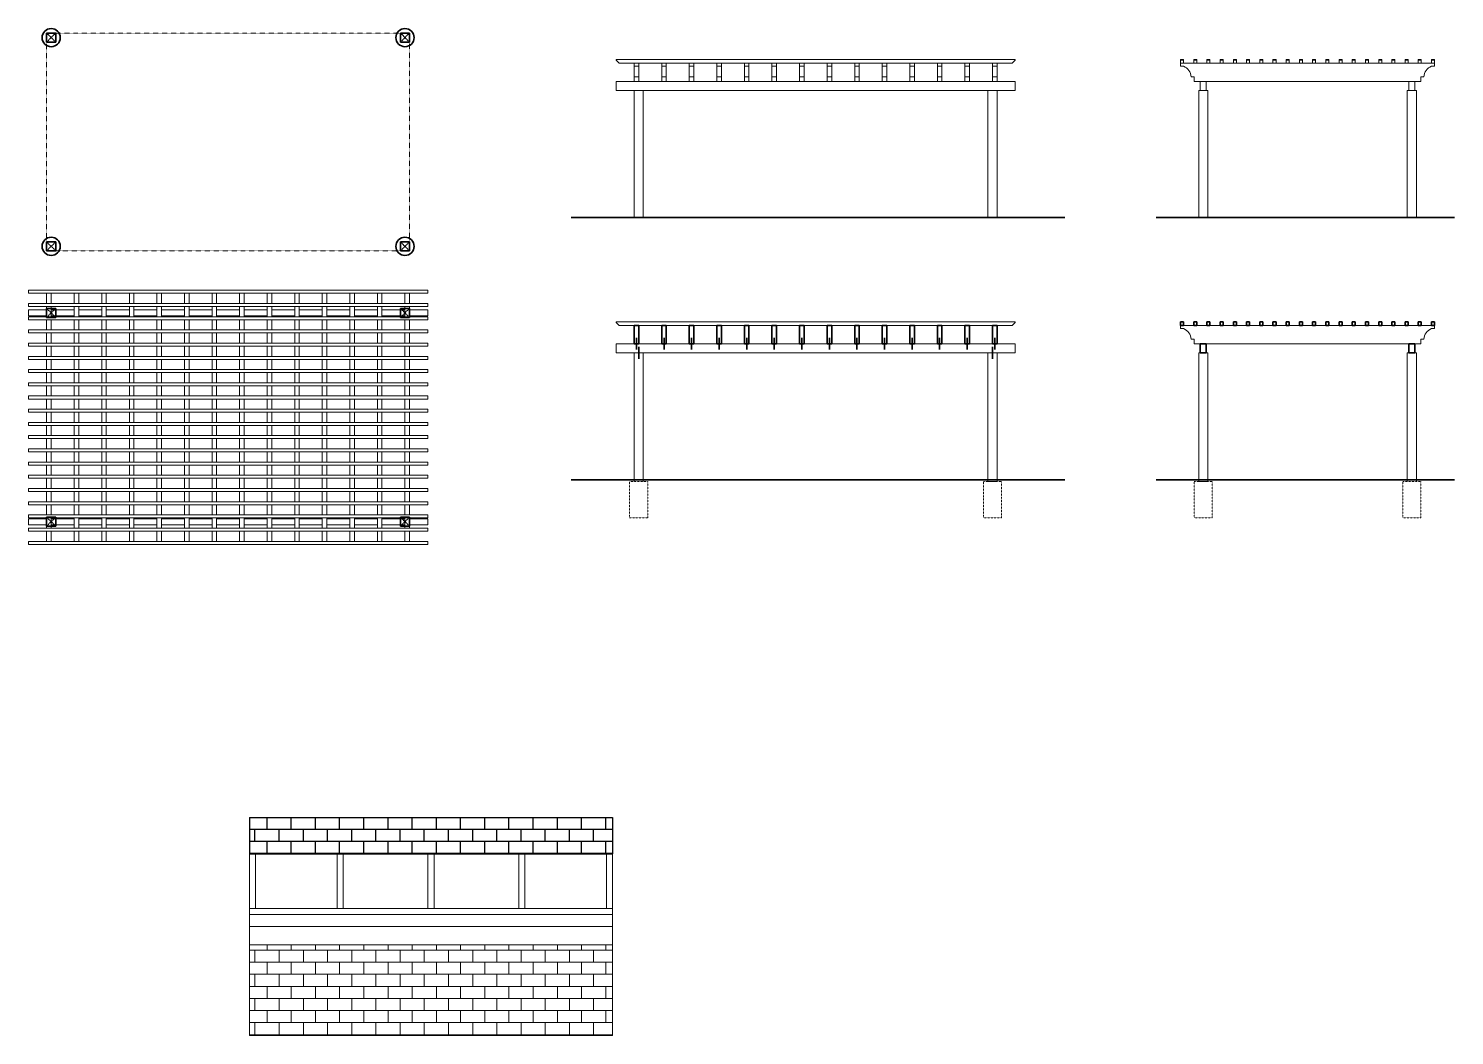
# Model space of a CAD drawing. Header units: inches. Extents: x -562 to 8953, y -6490 to -2066.
# Drawn here: x 8010 to 8953, y -4576 to -3911 of the extents above; entities that cross this region are included whole.
import ezdxf

# ---------------------------------------------------------------- set-up
doc = ezdxf.new("R2010")
doc.units = ezdxf.units.IN
doc.header["$MEASUREMENT"] = 0
doc.linetypes.add('ACAD_ISO02W100', pattern=[15, 12, -3])
doc.linetypes.add('CENTER', pattern=[2, 1.25, -0.25, 0.25, -0.25])
for name, color, linetype, lineweight in [('cen', 10, 'CENTER', 9), ('exist building dotline', 8, 'CENTER', 13), ('wall', 70, 'Continuous', 35), ('wall view line', 70, 'Continuous', 13), ('wood', 40, 'Continuous', 9)]:
    doc.layers.add(name, color=color, linetype=linetype, lineweight=lineweight)
doc.layers.add('dimensions', color=1, linetype='Continuous')
doc.layers.add('exist building section', color=7, linetype='Continuous', lineweight=35, true_color=0x757575)

# ---------------------------------------------------------------- blocks, each defined once
blk = doc.blocks.new('6x6_post')
at = {"layer": 'cen', "linetype": 'ACAD_ISO02W100', "ltscale": 0.1}
for p, q in [((8028.22, -4029.7), (8022.22, -4035.7)), ((8022.22, -4029.7), (8028.22, -4035.7))]:
    blk.add_line(p, q, dxfattribs=at)
at = {"layer": 'wall', "ltscale": 100}
for p, q in [((8022.22, -4035.7), (8022.22, -4029.7)), ((8022.22, -4029.7), (8028.22, -4029.7)), ((8028.22, -4035.7), (8022.22, -4035.7)), ((8028.22, -4029.7), (8028.22, -4035.7))]:
    blk.add_line(p, q, dxfattribs=at)
blk = doc.blocks.new('timber')
at = {"layer": 'wall view line', "ltscale": 100}
for p, q in [((8330.09, -3789.7), (8330.09, -3777.7)), ((8330.09, -3777.7), (8333.09, -3777.7)), ((8330.09, -3779.7), (8333.09, -3779.7)), ((8333.09, -3777.7), (8333.09, -3789.7)), ((8333.09, -3786.7), (8330.09, -3786.7)), ((8330.09, -3789.7), (8330.09, -3786.7)), ((8333.09, -3789.7), (8330.09, -3789.7))]:
    blk.add_line(p, q, dxfattribs=at)
blk = doc.blocks.new('*U301')
at = {"layer": 'wall view line'}
blk.add_blockref('timber', (-8331.59, 3783.7), dxfattribs=at)
blk = doc.blocks.new('*U302')
at = {"color": 0, "linetype": 'ByBlock', "lineweight": -2, "transparency": 16777216}
for p in [(0, 0), (18.23, 0), (36.46, 0), (54.69, 0), (72.92, 0), (91.15, 0), (109.38, 0), (127.62, 0), (145.85, 0), (164.08, 0), (182.31, 0), (200.54, 0), (218.77, 0), (237, 0)]:
    blk.add_blockref('*U301', p, dxfattribs=at)
blk = doc.blocks.new('shad')
at = {"layer": 'wall view line', "ltscale": 100}
for p, q in [((8855.98, -3933.7), (8855.98, -3931.2)), ((8855.98, -3931.2), (8857.98, -3931.2)), ((8855.98, -3931.7), (8857.98, -3931.7)), ((8857.98, -3933.7), (8857.98, -3931.2)), ((8855.98, -3933.7), (8857.98, -3933.7))]:
    blk.add_line(p, q, dxfattribs=at)
blk = doc.blocks.new('*U305')
at = {"layer": 'wall view line'}
blk.add_blockref('shad', (-8856.98, 3932.45), dxfattribs=at)
blk = doc.blocks.new('*U306')
at = {"layer": 'wall view line', "color": 0, "linetype": 'ByBlock', "lineweight": -2, "transparency": 16777216}
for p in [(0, 0), (8.74, 0), (17.47, 0), (26.21, 0), (34.95, 0), (43.68, 0), (52.42, 0), (61.16, 0), (69.89, 0), (78.63, 0), (87.37, 0), (96.11, 0), (104.84, 0), (113.58, 0), (122.32, 0), (131.05, 0), (139.79, 0), (148.53, 0), (157.26, 0), (166, 0)]:
    blk.add_blockref('*U305', p, dxfattribs=at)
blk = doc.blocks.new('dd')
at = {"layer": 'wall', "ltscale": 100}
for p, q in [((8410.81, -4119.17), (8410.81, -4107.17)), ((8410.81, -4107.17), (8413.81, -4107.17)), ((8413.81, -4107.17), (8413.81, -4119.17)), ((8413.81, -4119.17), (8410.81, -4119.17))]:
    blk.add_line(p, q, dxfattribs=at)
blk = doc.blocks.new('*U323')
blk.add_blockref('dd', (-8412.31, 4113.17))
blk = doc.blocks.new('*U324')
at = {"color": 0, "linetype": 'ByBlock', "lineweight": -2, "transparency": 16777216}
for p in [(0, 0), (18.23, 0), (36.46, 0), (54.69, 0), (72.92, 0), (91.15, 0), (109.38, 0), (127.62, 0), (145.85, 0), (164.08, 0), (182.31, 0), (200.54, 0), (218.77, 0), (237, 0)]:
    blk.add_blockref('*U323', p, dxfattribs=at)
blk = doc.blocks.new('f')
at = {"layer": 'wall', "ltscale": 100}
for p, q in [((8772.16, -4107.17), (8772.16, -4104.67)), ((8772.16, -4104.67), (8774.16, -4104.67)), ((8772.16, -4107.17), (8774.16, -4107.17)), ((8774.16, -4107.17), (8774.16, -4104.67))]:
    blk.add_line(p, q, dxfattribs=at)
blk = doc.blocks.new('*U331')
blk.add_blockref('f', (-8773.16, 4105.92))
blk = doc.blocks.new('*U332')
at = {"color": 0, "linetype": 'ByBlock', "lineweight": -2, "transparency": 16777216}
for p in [(0, 0), (8.74, 0), (17.47, 0), (26.21, 0), (34.95, 0), (43.68, 0), (52.42, 0), (61.16, 0), (69.89, 0), (78.63, 0), (87.37, 0), (96.11, 0), (104.84, 0), (113.58, 0), (122.32, 0), (131.05, 0), (139.79, 0), (148.53, 0), (157.26, 0), (166, 0)]:
    blk.add_blockref('*U331', p, dxfattribs=at)

msp = doc.modelspace()

# ---------------------------------------------------------------- hatches: boundary and pattern name
at = {"layer": 'dimensions', "ltscale": 100}
h = msp.add_hatch(dxfattribs=at)
h.set_pattern_fill('AR-B816', color=256, style=0)
h.paths.add_polyline_path([(8156.43, -4432.46), (8396.43, -4432.46), (8396.43, -4456.46), (8156.43, -4456.46)])
at = {"layer": 'wall view line', "ltscale": 100, "true_color": 0xf26722}
h = msp.add_hatch(dxfattribs=at)
h.set_pattern_fill('AR-B816', color=30)
h.paths.add_polyline_path([(8156.43, -4516.46), (8396.43, -4516.46), (8396.43, -4576.46), (8156.43, -4576.46)])

# ---------------------------------------------------------------- linework, layer by layer
at = {"layer": 'cen', "ltscale": 0.1}
for p, q in [((8022.22, -3913.75), (8262.22, -3913.75)), ((8022.22, -4057.75), (8022.22, -3913.75)), ((8262.22, -3913.75), (8262.22, -4057.75)), ((8262.22, -4057.75), (8022.22, -4057.75))]:
    msp.add_line(p, q, dxfattribs=at)
at = {"layer": 'dimensions', "ltscale": 100}
for p, q in [((8156.43, -4432.46), (8396.43, -4432.46)), ((8156.43, -4432.46), (8156.43, -4456.46)), ((8396.43, -4432.46), (8396.43, -4456.46)), ((8156.43, -4456.46), (8396.43, -4456.46))]:
    msp.add_line(p, q, dxfattribs=at)
at = {"layer": 'exist building dotline', "linetype": 'ACAD_ISO02W100', "ltscale": 0.008}
for p, q in [((8419.81, -4210.17), (8407.81, -4210.17)), ((8407.81, -4210.17), (8407.81, -4211.17)), ((8407.81, -4211.17), (8407.81, -4234.17)), ((8419.81, -4211.17), (8419.81, -4210.17)), ((8419.81, -4234.17), (8419.81, -4211.17)), ((8653.81, -4210.17), (8641.81, -4210.17)), ((8641.81, -4210.17), (8641.81, -4211.17)), ((8641.81, -4211.17), (8641.81, -4234.17)), ((8644.81, -4210.17), (8650.81, -4210.17)), ((8653.81, -4211.17), (8653.81, -4210.17)), ((8653.81, -4234.17), (8653.81, -4211.17)), ((8793.16, -4210.17), (8781.16, -4210.17)), ((8781.16, -4210.17), (8781.16, -4211.17)), ((8781.16, -4211.17), (8781.16, -4234.17)), ((8784.16, -4210.17), (8790.16, -4210.17)), ((8793.16, -4211.17), (8793.16, -4210.17)), ((8793.16, -4234.17), (8793.16, -4211.17)), ((8931.16, -4210.17), (8919.16, -4210.17)), ((8919.16, -4210.17), (8919.16, -4211.17)), ((8919.16, -4211.17), (8919.16, -4234.17)), ((8931.16, -4211.17), (8931.16, -4210.17)), ((8931.16, -4234.17), (8931.16, -4211.17)), ((8407.81, -4234.17), (8419.81, -4234.17)), ((8641.81, -4234.17), (8653.81, -4234.17)), ((8781.16, -4234.17), (8793.16, -4234.17)), ((8919.16, -4234.17), (8931.16, -4234.17))]:
    msp.add_line(p, q, dxfattribs=at)
at = {"layer": 'exist building section', "color": 252, "ltscale": 100}
for centre in [(8025.22, -3916.75), (8259.22, -3916.75), (8025.22, -4054.75), (8259.22, -4054.75)]:
    msp.add_circle(centre, 6, dxfattribs=at)
at = {"layer": 'wall', "ltscale": 100}
for p, q in [((8369.14, -4035.7), (8695.66, -4035.7)), ((8755.94, -4035.7), (8953.35, -4035.7)), ((8787.16, -4119.17), (8785.16, -4119.17)), ((8785.16, -4119.17), (8785.16, -4125.17)), ((8787.16, -4119.17), (8789.16, -4119.17)), ((8789.16, -4119.17), (8789.16, -4125.17)), ((8923.16, -4119.17), (8923.16, -4125.17)), ((8923.16, -4119.17), (8927.16, -4119.17)), ((8927.16, -4119.17), (8927.16, -4125.17)), ((8785.16, -4125.17), (8789.16, -4125.17)), ((8923.16, -4125.17), (8927.16, -4125.17)), ((8369.14, -4209.17), (8695.66, -4209.17)), ((8755.94, -4209.17), (8953.35, -4209.17))]:
    msp.add_line(p, q, dxfattribs=at)
at = {"layer": 'wall view line', "ltscale": 100}
for p, q in [((8398.81, -3931.2), (8398.81, -3931.7)), ((8398.81, -3931.2), (8662.81, -3931.2)), ((8400.81, -3933.7), (8398.81, -3931.7)), ((8660.81, -3933.7), (8662.81, -3931.7)), ((8662.81, -3931.2), (8662.81, -3931.7)), ((8400.81, -3933.7), (8660.81, -3933.7)), ((8940.16, -3933.7), (8772.16, -3933.7)), ((8772.16, -3933.7), (8772.16, -3935.7)), ((8772.16, -3935.7), (8774.16, -3935.7)), ((8940.16, -3935.7), (8938.16, -3935.7)), ((8940.16, -3933.7), (8940.16, -3935.7)), ((8398.81, -3945.7), (8662.81, -3945.7)), ((8398.81, -3945.7), (8398.81, -3951.7)), ((8662.81, -3945.7), (8662.81, -3951.7)), ((8781.16, -3942.7), (8779.16, -3942.7)), ((8781.16, -3945.7), (8781.16, -3942.7)), ((8927.16, -3945.7), (8781.16, -3945.7)), ((8787.16, -3945.7), (8785.16, -3945.7)), ((8785.16, -3945.7), (8785.16, -3951.7)), ((8787.16, -3945.7), (8789.16, -3945.7)), ((8789.16, -3945.7), (8789.16, -3951.7)), ((8923.16, -3945.7), (8923.16, -3951.7)), ((8929.16, -3945.7), (8927.16, -3945.7)), ((8927.16, -3945.7), (8927.16, -3951.7)), ((8929.16, -3945.7), (8931.16, -3945.7)), ((8931.16, -3945.7), (8931.16, -3942.7)), ((8931.16, -3942.7), (8933.16, -3942.7)), ((8398.81, -3951.7), (8662.81, -3951.7)), ((8410.81, -4035.7), (8410.81, -3951.7)), ((8416.81, -4035.7), (8416.81, -3951.7)), ((8644.81, -4035.7), (8644.81, -3951.7)), ((8650.81, -3951.7), (8650.81, -4035.7)), ((8784.16, -4035.7), (8784.16, -3951.7)), ((8784.16, -3951.7), (8790.16, -3951.7)), ((8790.16, -4035.7), (8790.16, -3951.7)), ((8922.16, -3951.7), (8922.16, -4035.7)), ((8922.16, -3951.7), (8928.16, -3951.7)), ((8928.16, -3951.7), (8928.16, -4035.7)), ((8010.22, -4083.8), (8274.22, -4083.8)), ((8010.22, -4083.8), (8010.22, -4085.8)), ((8010.22, -4085.8), (8274.22, -4085.8)), ((8010.22, -4092.53), (8274.22, -4092.53)), ((8010.22, -4092.53), (8010.22, -4094.53)), ((8022.22, -4083.8), (8025.22, -4083.8)), ((8022.22, -4092.53), (8022.22, -4085.8)), ((8025.22, -4092.53), (8025.22, -4085.8)), ((8040.46, -4083.8), (8043.46, -4083.8)), ((8040.46, -4092.53), (8040.46, -4085.8)), ((8043.46, -4092.53), (8043.46, -4085.8)), ((8058.69, -4083.8), (8061.69, -4083.8)), ((8058.69, -4092.53), (8058.69, -4085.8)), ((8061.69, -4092.53), (8061.69, -4085.8)), ((8076.92, -4083.8), (8079.92, -4083.8)), ((8076.92, -4092.53), (8076.92, -4085.8)), ((8079.92, -4092.53), (8079.92, -4085.8)), ((8095.15, -4083.8), (8098.15, -4083.8)), ((8095.15, -4092.53), (8095.15, -4085.8)), ((8098.15, -4092.53), (8098.15, -4085.8)), ((8113.38, -4083.8), (8116.38, -4083.8)), ((8113.38, -4092.53), (8113.38, -4085.8)), ((8116.38, -4092.53), (8116.38, -4085.8)), ((8131.61, -4083.8), (8134.61, -4083.8)), ((8131.61, -4092.53), (8131.61, -4085.8)), ((8134.61, -4092.53), (8134.61, -4085.8)), ((8149.84, -4083.8), (8152.84, -4083.8)), ((8149.84, -4092.53), (8149.84, -4085.8)), ((8152.84, -4092.53), (8152.84, -4085.8)), ((8168.07, -4083.8), (8171.07, -4083.8)), ((8168.07, -4092.53), (8168.07, -4085.8)), ((8171.07, -4092.53), (8171.07, -4085.8)), ((8186.3, -4083.8), (8189.3, -4083.8)), ((8186.3, -4092.53), (8186.3, -4085.8)), ((8189.3, -4092.53), (8189.3, -4085.8)), ((8204.53, -4083.8), (8207.53, -4083.8)), ((8204.53, -4092.53), (8204.53, -4085.8)), ((8207.53, -4092.53), (8207.53, -4085.8)), ((8222.76, -4083.8), (8225.76, -4083.8)), ((8222.76, -4092.53), (8222.76, -4085.8)), ((8225.76, -4092.53), (8225.76, -4085.8)), ((8240.99, -4083.8), (8243.99, -4083.8)), ((8240.99, -4092.53), (8240.99, -4085.8)), ((8243.99, -4092.53), (8243.99, -4085.8)), ((8259.22, -4083.8), (8262.22, -4083.8)), ((8259.22, -4092.53), (8259.22, -4085.8)), ((8262.22, -4092.53), (8262.22, -4085.8)), ((8274.22, -4083.8), (8274.22, -4085.8)), ((8274.22, -4092.53), (8274.22, -4094.53)), ((8010.22, -4094.53), (8274.22, -4094.53)), ((8010.22, -4096.8), (8010.22, -4100.8)), ((8022.22, -4096.8), (8010.22, -4096.8)), ((8022.22, -4100.8), (8010.22, -4100.8)), ((8010.22, -4101.27), (8274.22, -4101.27)), ((8010.22, -4101.27), (8010.22, -4103.27)), ((8022.22, -4101.27), (8022.22, -4094.53)), ((8025.22, -4101.27), (8025.22, -4094.53)), ((8040.46, -4096.8), (8025.22, -4096.8)), ((8025.22, -4096.8), (8040.46, -4096.8)), ((8040.46, -4100.8), (8025.22, -4100.8)), ((8025.22, -4100.8), (8040.46, -4100.8)), ((8040.46, -4101.27), (8040.46, -4094.53)), ((8043.46, -4101.27), (8043.46, -4094.53)), ((8043.46, -4096.8), (8058.69, -4096.8)), ((8058.69, -4096.8), (8043.46, -4096.8)), ((8043.46, -4100.8), (8058.69, -4100.8)), ((8058.69, -4100.8), (8043.46, -4100.8)), ((8058.69, -4101.27), (8058.69, -4094.53)), ((8061.69, -4101.27), (8061.69, -4094.53)), ((8061.69, -4096.8), (8076.92, -4096.8)), ((8076.92, -4096.8), (8061.69, -4096.8)), ((8061.69, -4100.8), (8076.92, -4100.8)), ((8076.92, -4100.8), (8061.69, -4100.8)), ((8076.92, -4101.27), (8076.92, -4094.53)), ((8079.92, -4101.27), (8079.92, -4094.53)), ((8079.92, -4096.8), (8095.15, -4096.8)), ((8095.15, -4096.8), (8079.92, -4096.8)), ((8079.92, -4100.8), (8095.15, -4100.8)), ((8095.15, -4100.8), (8079.92, -4100.8)), ((8095.15, -4101.27), (8095.15, -4094.53)), ((8098.15, -4101.27), (8098.15, -4094.53)), ((8098.15, -4096.8), (8113.38, -4096.8)), ((8113.38, -4096.8), (8098.15, -4096.8)), ((8098.15, -4100.8), (8113.38, -4100.8)), ((8113.38, -4100.8), (8098.15, -4100.8)), ((8113.38, -4101.27), (8113.38, -4094.53)), ((8116.38, -4101.27), (8116.38, -4094.53)), ((8116.38, -4096.8), (8131.61, -4096.8)), ((8131.61, -4096.8), (8116.38, -4096.8)), ((8116.38, -4100.8), (8131.61, -4100.8)), ((8131.61, -4100.8), (8116.38, -4100.8)), ((8131.61, -4101.27), (8131.61, -4094.53)), ((8134.61, -4101.27), (8134.61, -4094.53)), ((8134.61, -4096.8), (8149.84, -4096.8)), ((8149.84, -4096.8), (8134.61, -4096.8)), ((8134.61, -4100.8), (8149.84, -4100.8)), ((8149.84, -4100.8), (8134.61, -4100.8)), ((8149.84, -4101.27), (8149.84, -4094.53)), ((8152.84, -4101.27), (8152.84, -4094.53)), ((8152.84, -4096.8), (8168.07, -4096.8)), ((8168.07, -4096.8), (8152.84, -4096.8)), ((8152.84, -4100.8), (8168.07, -4100.8)), ((8168.07, -4100.8), (8152.84, -4100.8)), ((8168.07, -4101.27), (8168.07, -4094.53)), ((8171.07, -4101.27), (8171.07, -4094.53)), ((8171.07, -4096.8), (8186.3, -4096.8)), ((8186.3, -4096.8), (8171.07, -4096.8)), ((8171.07, -4100.8), (8186.3, -4100.8)), ((8186.3, -4100.8), (8171.07, -4100.8)), ((8186.3, -4101.27), (8186.3, -4094.53)), ((8189.3, -4101.27), (8189.3, -4094.53)), ((8189.3, -4096.8), (8204.53, -4096.8)), ((8204.53, -4096.8), (8189.3, -4096.8)), ((8189.3, -4100.8), (8204.53, -4100.8)), ((8204.53, -4100.8), (8189.3, -4100.8)), ((8204.53, -4101.27), (8204.53, -4094.53)), ((8207.53, -4101.27), (8207.53, -4094.53)), ((8207.53, -4096.8), (8222.76, -4096.8)), ((8222.76, -4096.8), (8207.53, -4096.8)), ((8207.53, -4100.8), (8222.76, -4100.8)), ((8222.76, -4100.8), (8207.53, -4100.8)), ((8222.76, -4101.27), (8222.76, -4094.53)), ((8225.76, -4101.27), (8225.76, -4094.53)), ((8225.76, -4096.8), (8240.99, -4096.8)), ((8240.99, -4096.8), (8225.76, -4096.8)), ((8225.76, -4100.8), (8240.99, -4100.8)), ((8240.99, -4100.8), (8225.76, -4100.8)), ((8240.99, -4101.27), (8240.99, -4094.53)), ((8243.99, -4101.27), (8243.99, -4094.53)), ((8259.22, -4096.8), (8243.99, -4096.8)), ((8243.99, -4096.8), (8259.22, -4096.8)), ((8259.22, -4100.8), (8243.99, -4100.8)), ((8243.99, -4100.8), (8259.22, -4100.8)), ((8259.22, -4101.8), (8259.22, -4094.53)), ((8262.22, -4101.8), (8262.22, -4094.53)), ((8262.22, -4095.8), (8262.22, -4101.8)), ((8274.22, -4096.8), (8262.22, -4096.8)), ((8274.22, -4100.8), (8262.22, -4100.8)), ((8274.22, -4096.8), (8274.22, -4100.8)), ((8274.22, -4101.27), (8274.22, -4103.27)), ((8010.22, -4103.27), (8274.22, -4103.27)), ((8010.22, -4110.01), (8274.22, -4110.01)), ((8010.22, -4110.01), (8010.22, -4112.01)), ((8010.22, -4112.01), (8274.22, -4112.01)), ((8022.22, -4110.01), (8022.22, -4103.27)), ((8022.22, -4118.75), (8022.22, -4112.01)), ((8025.22, -4110.01), (8025.22, -4103.27)), ((8025.22, -4118.75), (8025.22, -4112.01)), ((8040.46, -4110.01), (8040.46, -4103.27)), ((8040.46, -4118.75), (8040.46, -4112.01)), ((8043.46, -4110.01), (8043.46, -4103.27)), ((8043.46, -4118.75), (8043.46, -4112.01)), ((8058.69, -4110.01), (8058.69, -4103.27)), ((8058.69, -4118.75), (8058.69, -4112.01)), ((8061.69, -4110.01), (8061.69, -4103.27)), ((8061.69, -4118.75), (8061.69, -4112.01)), ((8076.92, -4110.01), (8076.92, -4103.27)), ((8076.92, -4118.75), (8076.92, -4112.01)), ((8079.92, -4110.01), (8079.92, -4103.27)), ((8079.92, -4118.75), (8079.92, -4112.01)), ((8095.15, -4110.01), (8095.15, -4103.27)), ((8095.15, -4118.75), (8095.15, -4112.01)), ((8098.15, -4110.01), (8098.15, -4103.27)), ((8098.15, -4118.75), (8098.15, -4112.01)), ((8113.38, -4110.01), (8113.38, -4103.27)), ((8113.38, -4118.75), (8113.38, -4112.01)), ((8116.38, -4110.01), (8116.38, -4103.27)), ((8116.38, -4118.75), (8116.38, -4112.01)), ((8131.61, -4110.01), (8131.61, -4103.27)), ((8131.61, -4118.75), (8131.61, -4112.01)), ((8134.61, -4110.01), (8134.61, -4103.27)), ((8134.61, -4118.75), (8134.61, -4112.01)), ((8149.84, -4110.01), (8149.84, -4103.27)), ((8149.84, -4118.75), (8149.84, -4112.01)), ((8152.84, -4110.01), (8152.84, -4103.27)), ((8152.84, -4118.75), (8152.84, -4112.01)), ((8168.07, -4110.01), (8168.07, -4103.27)), ((8168.07, -4118.75), (8168.07, -4112.01)), ((8171.07, -4110.01), (8171.07, -4103.27)), ((8171.07, -4118.75), (8171.07, -4112.01)), ((8186.3, -4110.01), (8186.3, -4103.27)), ((8186.3, -4118.75), (8186.3, -4112.01)), ((8189.3, -4110.01), (8189.3, -4103.27)), ((8189.3, -4118.75), (8189.3, -4112.01)), ((8204.53, -4110.01), (8204.53, -4103.27)), ((8204.53, -4118.75), (8204.53, -4112.01)), ((8207.53, -4110.01), (8207.53, -4103.27)), ((8207.53, -4118.75), (8207.53, -4112.01)), ((8222.76, -4110.01), (8222.76, -4103.27)), ((8222.76, -4118.75), (8222.76, -4112.01)), ((8225.76, -4110.01), (8225.76, -4103.27)), ((8225.76, -4118.75), (8225.76, -4112.01)), ((8240.99, -4110.01), (8240.99, -4103.27)), ((8240.99, -4118.75), (8240.99, -4112.01)), ((8243.99, -4110.01), (8243.99, -4103.27)), ((8243.99, -4118.75), (8243.99, -4112.01)), ((8259.22, -4110.01), (8259.22, -4103.27)), ((8259.22, -4118.75), (8259.22, -4112.01)), ((8262.22, -4110.01), (8262.22, -4103.27)), ((8262.22, -4103.27), (8262.22, -4110.01)), ((8262.22, -4118.75), (8262.22, -4112.01)), ((8262.22, -4112.01), (8262.22, -4118.75)), ((8274.22, -4110.01), (8274.22, -4112.01)), ((8398.81, -4104.67), (8398.81, -4105.17)), ((8398.81, -4104.67), (8662.81, -4104.67)), ((8400.81, -4107.17), (8398.81, -4105.17)), ((8400.81, -4107.17), (8660.81, -4107.17)), ((8660.81, -4107.17), (8662.81, -4105.17)), ((8662.81, -4104.67), (8662.81, -4105.17)), ((8940.16, -4107.17), (8772.16, -4107.17)), ((8772.16, -4107.17), (8772.16, -4109.17)), ((8772.16, -4109.17), (8774.16, -4109.17)), ((8940.16, -4109.17), (8938.16, -4109.17)), ((8940.16, -4107.17), (8940.16, -4109.17)), ((8010.22, -4118.75), (8274.22, -4118.75)), ((8010.22, -4118.75), (8010.22, -4120.75)), ((8010.22, -4120.75), (8274.22, -4120.75)), ((8022.22, -4127.48), (8022.22, -4120.75)), ((8025.22, -4127.48), (8025.22, -4120.75)), ((8040.46, -4127.48), (8040.46, -4120.75)), ((8043.46, -4127.48), (8043.46, -4120.75)), ((8058.69, -4127.48), (8058.69, -4120.75)), ((8061.69, -4127.48), (8061.69, -4120.75)), ((8076.92, -4127.48), (8076.92, -4120.75)), ((8079.92, -4127.48), (8079.92, -4120.75)), ((8095.15, -4127.48), (8095.15, -4120.75)), ((8098.15, -4127.48), (8098.15, -4120.75)), ((8113.38, -4127.48), (8113.38, -4120.75)), ((8116.38, -4127.48), (8116.38, -4120.75)), ((8131.61, -4127.48), (8131.61, -4120.75)), ((8134.61, -4127.48), (8134.61, -4120.75)), ((8149.84, -4127.48), (8149.84, -4120.75)), ((8152.84, -4127.48), (8152.84, -4120.75)), ((8168.07, -4127.48), (8168.07, -4120.75)), ((8171.07, -4127.48), (8171.07, -4120.75)), ((8186.3, -4127.48), (8186.3, -4120.75)), ((8189.3, -4127.48), (8189.3, -4120.75)), ((8204.53, -4127.48), (8204.53, -4120.75)), ((8207.53, -4127.48), (8207.53, -4120.75)), ((8222.76, -4127.48), (8222.76, -4120.75)), ((8225.76, -4127.48), (8225.76, -4120.75)), ((8240.99, -4127.48), (8240.99, -4120.75)), ((8243.99, -4127.48), (8243.99, -4120.75)), ((8259.22, -4127.48), (8259.22, -4120.75)), ((8262.22, -4127.48), (8262.22, -4120.75)), ((8262.22, -4120.75), (8262.22, -4127.48)), ((8274.22, -4118.75), (8274.22, -4120.75)), ((8398.81, -4119.17), (8662.81, -4119.17)), ((8398.81, -4119.17), (8398.81, -4125.17)), ((8662.81, -4119.17), (8662.81, -4125.17)), ((8781.16, -4116.17), (8779.16, -4116.17)), ((8781.16, -4119.17), (8781.16, -4116.17)), ((8927.16, -4119.17), (8781.16, -4119.17)), ((8929.16, -4119.17), (8927.16, -4119.17)), ((8929.16, -4119.17), (8931.16, -4119.17)), ((8931.16, -4119.17), (8931.16, -4116.17)), ((8931.16, -4116.17), (8933.16, -4116.17)), ((8010.22, -4127.48), (8274.22, -4127.48)), ((8010.22, -4127.48), (8010.22, -4129.48)), ((8010.22, -4129.48), (8274.22, -4129.48)), ((8022.22, -4136.22), (8022.22, -4129.48)), ((8025.22, -4136.22), (8025.22, -4129.48)), ((8040.46, -4136.22), (8040.46, -4129.48)), ((8043.46, -4136.22), (8043.46, -4129.48)), ((8058.69, -4136.22), (8058.69, -4129.48)), ((8061.69, -4136.22), (8061.69, -4129.48)), ((8076.92, -4136.22), (8076.92, -4129.48)), ((8079.92, -4136.22), (8079.92, -4129.48)), ((8095.15, -4136.22), (8095.15, -4129.48)), ((8098.15, -4136.22), (8098.15, -4129.48)), ((8113.38, -4136.22), (8113.38, -4129.48)), ((8116.38, -4136.22), (8116.38, -4129.48)), ((8131.61, -4136.22), (8131.61, -4129.48)), ((8134.61, -4136.22), (8134.61, -4129.48)), ((8149.84, -4136.22), (8149.84, -4129.48)), ((8152.84, -4136.22), (8152.84, -4129.48)), ((8168.07, -4136.22), (8168.07, -4129.48)), ((8171.07, -4136.22), (8171.07, -4129.48)), ((8186.3, -4136.22), (8186.3, -4129.48)), ((8189.3, -4136.22), (8189.3, -4129.48)), ((8204.53, -4136.22), (8204.53, -4129.48)), ((8207.53, -4136.22), (8207.53, -4129.48)), ((8222.76, -4136.22), (8222.76, -4129.48)), ((8225.76, -4136.22), (8225.76, -4129.48)), ((8240.99, -4136.22), (8240.99, -4129.48)), ((8243.99, -4136.22), (8243.99, -4129.48)), ((8259.22, -4136.22), (8259.22, -4129.48)), ((8262.22, -4136.22), (8262.22, -4129.48)), ((8262.22, -4129.48), (8262.22, -4136.22)), ((8274.22, -4127.48), (8274.22, -4129.48)), ((8398.81, -4125.17), (8662.81, -4125.17)), ((8410.81, -4210.17), (8410.81, -4125.17)), ((8410.81, -4125.17), (8416.81, -4125.17)), ((8416.81, -4210.17), (8416.81, -4125.17)), ((8644.81, -4210.17), (8644.81, -4125.17)), ((8644.81, -4125.17), (8650.81, -4125.17)), ((8650.81, -4125.17), (8650.81, -4210.17)), ((8784.16, -4210.17), (8784.16, -4125.17)), ((8784.16, -4125.17), (8790.16, -4125.17)), ((8790.16, -4210.17), (8790.16, -4125.17)), ((8922.16, -4125.17), (8922.16, -4210.17)), ((8922.16, -4125.17), (8928.16, -4125.17)), ((8928.16, -4125.17), (8928.16, -4210.17)), ((8010.22, -4136.22), (8274.22, -4136.22)), ((8010.22, -4136.22), (8010.22, -4138.22)), ((8010.22, -4138.22), (8274.22, -4138.22)), ((8022.22, -4144.96), (8022.22, -4138.22)), ((8025.22, -4144.96), (8025.22, -4138.22)), ((8040.46, -4144.96), (8040.46, -4138.22)), ((8043.46, -4144.96), (8043.46, -4138.22)), ((8058.69, -4144.96), (8058.69, -4138.22)), ((8061.69, -4144.96), (8061.69, -4138.22)), ((8076.92, -4144.96), (8076.92, -4138.22)), ((8079.92, -4144.96), (8079.92, -4138.22)), ((8095.15, -4144.96), (8095.15, -4138.22)), ((8098.15, -4144.96), (8098.15, -4138.22)), ((8113.38, -4144.96), (8113.38, -4138.22)), ((8116.38, -4144.96), (8116.38, -4138.22)), ((8131.61, -4144.96), (8131.61, -4138.22)), ((8134.61, -4144.96), (8134.61, -4138.22)), ((8149.84, -4144.96), (8149.84, -4138.22)), ((8152.84, -4144.96), (8152.84, -4138.22)), ((8168.07, -4144.96), (8168.07, -4138.22)), ((8171.07, -4144.96), (8171.07, -4138.22)), ((8186.3, -4144.96), (8186.3, -4138.22)), ((8189.3, -4144.96), (8189.3, -4138.22)), ((8204.53, -4144.96), (8204.53, -4138.22)), ((8207.53, -4144.96), (8207.53, -4138.22)), ((8222.76, -4144.96), (8222.76, -4138.22)), ((8225.76, -4144.96), (8225.76, -4138.22)), ((8240.99, -4144.96), (8240.99, -4138.22)), ((8243.99, -4144.96), (8243.99, -4138.22)), ((8259.22, -4144.96), (8259.22, -4138.22)), ((8262.22, -4144.96), (8262.22, -4138.22)), ((8262.22, -4138.22), (8262.22, -4144.96)), ((8274.22, -4136.22), (8274.22, -4138.22)), ((8010.22, -4144.96), (8274.22, -4144.96)), ((8010.22, -4144.96), (8010.22, -4146.96)), ((8010.22, -4146.96), (8274.22, -4146.96)), ((8022.22, -4153.69), (8022.22, -4146.96)), ((8025.22, -4153.69), (8025.22, -4146.96)), ((8040.46, -4153.69), (8040.46, -4146.96)), ((8043.46, -4153.69), (8043.46, -4146.96)), ((8058.69, -4153.69), (8058.69, -4146.96)), ((8061.69, -4153.69), (8061.69, -4146.96)), ((8076.92, -4153.69), (8076.92, -4146.96)), ((8079.92, -4153.69), (8079.92, -4146.96)), ((8095.15, -4153.69), (8095.15, -4146.96)), ((8098.15, -4153.69), (8098.15, -4146.96)), ((8113.38, -4153.69), (8113.38, -4146.96)), ((8116.38, -4153.69), (8116.38, -4146.96)), ((8131.61, -4153.69), (8131.61, -4146.96)), ((8134.61, -4153.69), (8134.61, -4146.96)), ((8149.84, -4153.69), (8149.84, -4146.96)), ((8152.84, -4153.69), (8152.84, -4146.96)), ((8168.07, -4153.69), (8168.07, -4146.96)), ((8171.07, -4153.69), (8171.07, -4146.96)), ((8186.3, -4153.69), (8186.3, -4146.96)), ((8189.3, -4153.69), (8189.3, -4146.96)), ((8204.53, -4153.69), (8204.53, -4146.96)), ((8207.53, -4153.69), (8207.53, -4146.96)), ((8222.76, -4153.69), (8222.76, -4146.96)), ((8225.76, -4153.69), (8225.76, -4146.96)), ((8240.99, -4153.69), (8240.99, -4146.96)), ((8243.99, -4153.69), (8243.99, -4146.96)), ((8259.22, -4153.69), (8259.22, -4146.96)), ((8262.22, -4153.69), (8262.22, -4146.96)), ((8262.22, -4146.96), (8262.22, -4153.69)), ((8274.22, -4144.96), (8274.22, -4146.96)), ((8010.22, -4153.69), (8274.22, -4153.69)), ((8010.22, -4153.69), (8010.22, -4155.69)), ((8010.22, -4155.69), (8274.22, -4155.69)), ((8022.22, -4162.43), (8022.22, -4155.69)), ((8025.22, -4162.43), (8025.22, -4155.69)), ((8040.46, -4162.43), (8040.46, -4155.69)), ((8043.46, -4162.43), (8043.46, -4155.69)), ((8058.69, -4162.43), (8058.69, -4155.69)), ((8061.69, -4162.43), (8061.69, -4155.69)), ((8076.92, -4162.43), (8076.92, -4155.69)), ((8079.92, -4162.43), (8079.92, -4155.69)), ((8095.15, -4162.43), (8095.15, -4155.69)), ((8098.15, -4162.43), (8098.15, -4155.69)), ((8113.38, -4162.43), (8113.38, -4155.69)), ((8116.38, -4162.43), (8116.38, -4155.69)), ((8131.61, -4162.43), (8131.61, -4155.69)), ((8134.61, -4162.43), (8134.61, -4155.69)), ((8149.84, -4162.43), (8149.84, -4155.69)), ((8152.84, -4162.43), (8152.84, -4155.69)), ((8168.07, -4162.43), (8168.07, -4155.69)), ((8171.07, -4162.43), (8171.07, -4155.69)), ((8186.3, -4162.43), (8186.3, -4155.69)), ((8189.3, -4162.43), (8189.3, -4155.69)), ((8204.53, -4162.43), (8204.53, -4155.69)), ((8207.53, -4162.43), (8207.53, -4155.69)), ((8222.76, -4162.43), (8222.76, -4155.69)), ((8225.76, -4162.43), (8225.76, -4155.69)), ((8240.99, -4162.43), (8240.99, -4155.69)), ((8243.99, -4162.43), (8243.99, -4155.69)), ((8259.22, -4162.43), (8259.22, -4155.69)), ((8262.22, -4162.43), (8262.22, -4155.69)), ((8262.22, -4155.69), (8262.22, -4162.43)), ((8274.22, -4153.69), (8274.22, -4155.69)), ((8010.22, -4162.43), (8274.22, -4162.43)), ((8010.22, -4162.43), (8010.22, -4164.43)), ((8010.22, -4164.43), (8274.22, -4164.43)), ((8022.22, -4171.17), (8022.22, -4164.43)), ((8025.22, -4171.17), (8025.22, -4164.43)), ((8040.46, -4171.17), (8040.46, -4164.43)), ((8043.46, -4171.17), (8043.46, -4164.43)), ((8058.69, -4171.17), (8058.69, -4164.43)), ((8061.69, -4171.17), (8061.69, -4164.43)), ((8076.92, -4171.17), (8076.92, -4164.43)), ((8079.92, -4171.17), (8079.92, -4164.43)), ((8095.15, -4171.17), (8095.15, -4164.43)), ((8098.15, -4171.17), (8098.15, -4164.43)), ((8113.38, -4171.17), (8113.38, -4164.43)), ((8116.38, -4171.17), (8116.38, -4164.43)), ((8131.61, -4171.17), (8131.61, -4164.43)), ((8134.61, -4171.17), (8134.61, -4164.43)), ((8149.84, -4171.17), (8149.84, -4164.43)), ((8152.84, -4171.17), (8152.84, -4164.43)), ((8168.07, -4171.17), (8168.07, -4164.43)), ((8171.07, -4171.17), (8171.07, -4164.43)), ((8186.3, -4171.17), (8186.3, -4164.43)), ((8189.3, -4171.17), (8189.3, -4164.43)), ((8204.53, -4171.17), (8204.53, -4164.43)), ((8207.53, -4171.17), (8207.53, -4164.43)), ((8222.76, -4171.17), (8222.76, -4164.43)), ((8225.76, -4171.17), (8225.76, -4164.43)), ((8240.99, -4171.17), (8240.99, -4164.43)), ((8243.99, -4171.17), (8243.99, -4164.43)), ((8259.22, -4171.17), (8259.22, -4164.43)), ((8262.22, -4171.17), (8262.22, -4164.43)), ((8262.22, -4164.43), (8262.22, -4171.17)), ((8274.22, -4162.43), (8274.22, -4164.43)), ((8010.22, -4171.17), (8274.22, -4171.17)), ((8010.22, -4171.17), (8010.22, -4173.17)), ((8010.22, -4173.17), (8274.22, -4173.17)), ((8022.22, -4179.9), (8022.22, -4173.17)), ((8025.22, -4179.9), (8025.22, -4173.17)), ((8040.46, -4179.9), (8040.46, -4173.17)), ((8043.46, -4179.9), (8043.46, -4173.17)), ((8058.69, -4179.9), (8058.69, -4173.17)), ((8061.69, -4179.9), (8061.69, -4173.17)), ((8076.92, -4179.9), (8076.92, -4173.17)), ((8079.92, -4179.9), (8079.92, -4173.17)), ((8095.15, -4179.9), (8095.15, -4173.17)), ((8098.15, -4179.9), (8098.15, -4173.17)), ((8113.38, -4179.9), (8113.38, -4173.17)), ((8116.38, -4179.9), (8116.38, -4173.17)), ((8131.61, -4179.9), (8131.61, -4173.17)), ((8134.61, -4179.9), (8134.61, -4173.17)), ((8149.84, -4179.9), (8149.84, -4173.17)), ((8152.84, -4179.9), (8152.84, -4173.17)), ((8168.07, -4179.9), (8168.07, -4173.17)), ((8171.07, -4179.9), (8171.07, -4173.17)), ((8186.3, -4179.9), (8186.3, -4173.17)), ((8189.3, -4179.9), (8189.3, -4173.17)), ((8204.53, -4179.9), (8204.53, -4173.17)), ((8207.53, -4179.9), (8207.53, -4173.17)), ((8222.76, -4179.9), (8222.76, -4173.17)), ((8225.76, -4179.9), (8225.76, -4173.17)), ((8240.99, -4179.9), (8240.99, -4173.17)), ((8243.99, -4179.9), (8243.99, -4173.17)), ((8259.22, -4179.9), (8259.22, -4173.17)), ((8262.22, -4179.9), (8262.22, -4173.17)), ((8262.22, -4173.17), (8262.22, -4179.9)), ((8274.22, -4171.17), (8274.22, -4173.17)), ((8010.22, -4179.9), (8274.22, -4179.9)), ((8010.22, -4179.9), (8010.22, -4181.9)), ((8010.22, -4181.9), (8274.22, -4181.9)), ((8022.22, -4188.64), (8022.22, -4181.9)), ((8025.22, -4188.64), (8025.22, -4181.9)), ((8040.46, -4188.64), (8040.46, -4181.9)), ((8043.46, -4188.64), (8043.46, -4181.9)), ((8058.69, -4188.64), (8058.69, -4181.9)), ((8061.69, -4188.64), (8061.69, -4181.9)), ((8076.92, -4188.64), (8076.92, -4181.9)), ((8079.92, -4188.64), (8079.92, -4181.9)), ((8095.15, -4188.64), (8095.15, -4181.9)), ((8098.15, -4188.64), (8098.15, -4181.9)), ((8113.38, -4188.64), (8113.38, -4181.9)), ((8116.38, -4188.64), (8116.38, -4181.9)), ((8131.61, -4188.64), (8131.61, -4181.9)), ((8134.61, -4188.64), (8134.61, -4181.9)), ((8149.84, -4188.64), (8149.84, -4181.9)), ((8152.84, -4188.64), (8152.84, -4181.9)), ((8168.07, -4188.64), (8168.07, -4181.9)), ((8171.07, -4188.64), (8171.07, -4181.9)), ((8186.3, -4188.64), (8186.3, -4181.9)), ((8189.3, -4188.64), (8189.3, -4181.9)), ((8204.53, -4188.64), (8204.53, -4181.9)), ((8207.53, -4188.64), (8207.53, -4181.9)), ((8222.76, -4188.64), (8222.76, -4181.9)), ((8225.76, -4188.64), (8225.76, -4181.9)), ((8240.99, -4188.64), (8240.99, -4181.9)), ((8243.99, -4188.64), (8243.99, -4181.9)), ((8259.22, -4188.64), (8259.22, -4181.9)), ((8262.22, -4188.64), (8262.22, -4181.9)), ((8262.22, -4181.9), (8262.22, -4188.64)), ((8274.22, -4179.9), (8274.22, -4181.9)), ((8010.22, -4188.64), (8274.22, -4188.64)), ((8010.22, -4188.64), (8010.22, -4190.64)), ((8010.22, -4190.64), (8274.22, -4190.64)), ((8022.22, -4197.38), (8022.22, -4190.64)), ((8025.22, -4197.38), (8025.22, -4190.64)), ((8040.46, -4197.38), (8040.46, -4190.64)), ((8043.46, -4197.38), (8043.46, -4190.64)), ((8058.69, -4197.38), (8058.69, -4190.64)), ((8061.69, -4197.38), (8061.69, -4190.64)), ((8076.92, -4197.38), (8076.92, -4190.64)), ((8079.92, -4197.38), (8079.92, -4190.64)), ((8095.15, -4197.38), (8095.15, -4190.64)), ((8098.15, -4197.38), (8098.15, -4190.64)), ((8113.38, -4197.38), (8113.38, -4190.64)), ((8116.38, -4197.38), (8116.38, -4190.64)), ((8131.61, -4197.38), (8131.61, -4190.64)), ((8134.61, -4197.38), (8134.61, -4190.64)), ((8149.84, -4197.38), (8149.84, -4190.64)), ((8152.84, -4197.38), (8152.84, -4190.64)), ((8168.07, -4197.38), (8168.07, -4190.64)), ((8171.07, -4197.38), (8171.07, -4190.64)), ((8186.3, -4197.38), (8186.3, -4190.64)), ((8189.3, -4197.38), (8189.3, -4190.64)), ((8204.53, -4197.38), (8204.53, -4190.64)), ((8207.53, -4197.38), (8207.53, -4190.64)), ((8222.76, -4197.38), (8222.76, -4190.64)), ((8225.76, -4197.38), (8225.76, -4190.64)), ((8240.99, -4197.38), (8240.99, -4190.64)), ((8243.99, -4197.38), (8243.99, -4190.64)), ((8259.22, -4197.38), (8259.22, -4190.64)), ((8262.22, -4197.38), (8262.22, -4190.64)), ((8262.22, -4190.64), (8262.22, -4197.38)), ((8274.22, -4188.64), (8274.22, -4190.64)), ((8010.22, -4197.38), (8274.22, -4197.38)), ((8010.22, -4197.38), (8010.22, -4199.38)), ((8010.22, -4199.38), (8274.22, -4199.38)), ((8010.22, -4206.11), (8274.22, -4206.11)), ((8010.22, -4206.11), (8010.22, -4208.11)), ((8022.22, -4206.11), (8022.22, -4199.38)), ((8025.22, -4206.11), (8025.22, -4199.38)), ((8040.46, -4206.11), (8040.46, -4199.38)), ((8043.46, -4206.11), (8043.46, -4199.38)), ((8058.69, -4206.11), (8058.69, -4199.38)), ((8061.69, -4206.11), (8061.69, -4199.38)), ((8076.92, -4206.11), (8076.92, -4199.38)), ((8079.92, -4206.11), (8079.92, -4199.38)), ((8095.15, -4206.11), (8095.15, -4199.38)), ((8098.15, -4206.11), (8098.15, -4199.38)), ((8113.38, -4206.11), (8113.38, -4199.38)), ((8116.38, -4206.11), (8116.38, -4199.38)), ((8131.61, -4206.11), (8131.61, -4199.38)), ((8134.61, -4206.11), (8134.61, -4199.38)), ((8149.84, -4206.11), (8149.84, -4199.38)), ((8152.84, -4206.11), (8152.84, -4199.38)), ((8168.07, -4206.11), (8168.07, -4199.38)), ((8171.07, -4206.11), (8171.07, -4199.38)), ((8186.3, -4206.11), (8186.3, -4199.38)), ((8189.3, -4206.11), (8189.3, -4199.38)), ((8204.53, -4206.11), (8204.53, -4199.38)), ((8207.53, -4206.11), (8207.53, -4199.38)), ((8222.76, -4206.11), (8222.76, -4199.38)), ((8225.76, -4206.11), (8225.76, -4199.38)), ((8240.99, -4206.11), (8240.99, -4199.38)), ((8243.99, -4206.11), (8243.99, -4199.38)), ((8259.22, -4206.11), (8259.22, -4199.38)), ((8262.22, -4206.11), (8262.22, -4199.38)), ((8262.22, -4199.38), (8262.22, -4206.11)), ((8274.22, -4197.38), (8274.22, -4199.38)), ((8274.22, -4206.11), (8274.22, -4208.11)), ((8010.22, -4208.11), (8274.22, -4208.11)), ((8010.22, -4214.85), (8274.22, -4214.85)), ((8010.22, -4214.85), (8010.22, -4216.85)), ((8022.22, -4214.85), (8022.22, -4208.11)), ((8025.22, -4214.85), (8025.22, -4208.11)), ((8040.46, -4214.85), (8040.46, -4208.11)), ((8043.46, -4214.85), (8043.46, -4208.11)), ((8058.69, -4214.85), (8058.69, -4208.11)), ((8061.69, -4214.85), (8061.69, -4208.11)), ((8076.92, -4214.85), (8076.92, -4208.11)), ((8079.92, -4214.85), (8079.92, -4208.11)), ((8095.15, -4214.85), (8095.15, -4208.11)), ((8098.15, -4214.85), (8098.15, -4208.11)), ((8113.38, -4214.85), (8113.38, -4208.11)), ((8116.38, -4214.85), (8116.38, -4208.11)), ((8131.61, -4214.85), (8131.61, -4208.11)), ((8134.61, -4214.85), (8134.61, -4208.11)), ((8149.84, -4214.85), (8149.84, -4208.11)), ((8152.84, -4214.85), (8152.84, -4208.11)), ((8168.07, -4214.85), (8168.07, -4208.11)), ((8171.07, -4214.85), (8171.07, -4208.11)), ((8186.3, -4214.85), (8186.3, -4208.11)), ((8189.3, -4214.85), (8189.3, -4208.11)), ((8204.53, -4214.85), (8204.53, -4208.11)), ((8207.53, -4214.85), (8207.53, -4208.11)), ((8222.76, -4214.85), (8222.76, -4208.11)), ((8225.76, -4214.85), (8225.76, -4208.11)), ((8240.99, -4214.85), (8240.99, -4208.11)), ((8243.99, -4214.85), (8243.99, -4208.11)), ((8259.22, -4214.85), (8259.22, -4208.11)), ((8262.22, -4214.85), (8262.22, -4208.11)), ((8262.22, -4208.11), (8262.22, -4214.85)), ((8274.22, -4214.85), (8274.22, -4216.85)), ((8010.22, -4216.85), (8274.22, -4216.85)), ((8010.22, -4223.59), (8274.22, -4223.59)), ((8010.22, -4223.59), (8010.22, -4225.59)), ((8022.22, -4223.59), (8022.22, -4216.85)), ((8025.22, -4223.59), (8025.22, -4216.85)), ((8040.46, -4223.59), (8040.46, -4216.85)), ((8043.46, -4223.59), (8043.46, -4216.85)), ((8058.69, -4223.59), (8058.69, -4216.85)), ((8061.69, -4223.59), (8061.69, -4216.85)), ((8076.92, -4223.59), (8076.92, -4216.85)), ((8079.92, -4223.59), (8079.92, -4216.85)), ((8095.15, -4223.59), (8095.15, -4216.85)), ((8098.15, -4223.59), (8098.15, -4216.85)), ((8113.38, -4223.59), (8113.38, -4216.85)), ((8116.38, -4223.59), (8116.38, -4216.85)), ((8131.61, -4223.59), (8131.61, -4216.85)), ((8134.61, -4223.59), (8134.61, -4216.85)), ((8149.84, -4223.59), (8149.84, -4216.85)), ((8152.84, -4223.59), (8152.84, -4216.85)), ((8168.07, -4223.59), (8168.07, -4216.85)), ((8171.07, -4223.59), (8171.07, -4216.85)), ((8186.3, -4223.59), (8186.3, -4216.85)), ((8189.3, -4223.59), (8189.3, -4216.85)), ((8204.53, -4223.59), (8204.53, -4216.85)), ((8207.53, -4223.59), (8207.53, -4216.85)), ((8222.76, -4223.59), (8222.76, -4216.85)), ((8225.76, -4223.59), (8225.76, -4216.85)), ((8240.99, -4223.59), (8240.99, -4216.85)), ((8243.99, -4223.59), (8243.99, -4216.85)), ((8259.22, -4223.59), (8259.22, -4216.85)), ((8262.22, -4223.59), (8262.22, -4216.85)), ((8262.22, -4216.85), (8262.22, -4223.59)), ((8274.22, -4223.59), (8274.22, -4225.59)), ((8010.22, -4225.59), (8274.22, -4225.59)), ((8010.22, -4232.32), (8274.22, -4232.32)), ((8010.22, -4232.32), (8010.22, -4234.32)), ((8010.22, -4234.32), (8274.22, -4234.32)), ((8022.22, -4232.32), (8022.22, -4225.59)), ((8022.22, -4241.06), (8022.22, -4234.32)), ((8025.22, -4232.32), (8025.22, -4225.59)), ((8025.22, -4241.06), (8025.22, -4234.32)), ((8040.46, -4232.32), (8040.46, -4225.59)), ((8040.46, -4241.06), (8040.46, -4234.32)), ((8043.46, -4232.32), (8043.46, -4225.59)), ((8043.46, -4241.06), (8043.46, -4234.32)), ((8058.69, -4232.32), (8058.69, -4225.59)), ((8058.69, -4241.06), (8058.69, -4234.32)), ((8061.69, -4232.32), (8061.69, -4225.59)), ((8061.69, -4241.06), (8061.69, -4234.32)), ((8076.92, -4232.32), (8076.92, -4225.59)), ((8076.92, -4241.06), (8076.92, -4234.32)), ((8079.92, -4232.32), (8079.92, -4225.59)), ((8079.92, -4241.06), (8079.92, -4234.32)), ((8095.15, -4232.32), (8095.15, -4225.59)), ((8095.15, -4241.06), (8095.15, -4234.32)), ((8098.15, -4232.32), (8098.15, -4225.59)), ((8098.15, -4241.06), (8098.15, -4234.32)), ((8113.38, -4232.32), (8113.38, -4225.59)), ((8113.38, -4241.06), (8113.38, -4234.32)), ((8116.38, -4232.32), (8116.38, -4225.59)), ((8116.38, -4241.06), (8116.38, -4234.32)), ((8131.61, -4232.32), (8131.61, -4225.59)), ((8131.61, -4241.06), (8131.61, -4234.32)), ((8134.61, -4232.32), (8134.61, -4225.59)), ((8134.61, -4241.06), (8134.61, -4234.32)), ((8149.84, -4232.32), (8149.84, -4225.59)), ((8149.84, -4241.06), (8149.84, -4234.32)), ((8152.84, -4232.32), (8152.84, -4225.59)), ((8152.84, -4241.06), (8152.84, -4234.32)), ((8168.07, -4232.32), (8168.07, -4225.59)), ((8168.07, -4241.06), (8168.07, -4234.32)), ((8171.07, -4232.32), (8171.07, -4225.59)), ((8171.07, -4241.06), (8171.07, -4234.32)), ((8186.3, -4232.32), (8186.3, -4225.59)), ((8186.3, -4241.06), (8186.3, -4234.32)), ((8189.3, -4232.32), (8189.3, -4225.59)), ((8189.3, -4241.06), (8189.3, -4234.32)), ((8204.53, -4232.32), (8204.53, -4225.59)), ((8204.53, -4241.06), (8204.53, -4234.32)), ((8207.53, -4232.32), (8207.53, -4225.59)), ((8207.53, -4241.06), (8207.53, -4234.32)), ((8222.76, -4232.32), (8222.76, -4225.59)), ((8222.76, -4241.06), (8222.76, -4234.32)), ((8225.76, -4232.32), (8225.76, -4225.59)), ((8225.76, -4241.06), (8225.76, -4234.32)), ((8240.99, -4232.32), (8240.99, -4225.59)), ((8240.99, -4241.06), (8240.99, -4234.32)), ((8243.99, -4232.32), (8243.99, -4225.59)), ((8243.99, -4241.06), (8243.99, -4234.32)), ((8259.22, -4232.32), (8259.22, -4225.59)), ((8259.22, -4241.06), (8259.22, -4233.8)), ((8262.22, -4232.32), (8262.22, -4225.59)), ((8262.22, -4225.59), (8262.22, -4232.32)), ((8262.22, -4241.06), (8262.22, -4233.8)), ((8262.22, -4233.8), (8262.22, -4239.8)), ((8274.22, -4232.32), (8274.22, -4234.32)), ((8010.22, -4234.8), (8010.22, -4238.8)), ((8022.22, -4234.8), (8010.22, -4234.8)), ((8022.22, -4238.8), (8010.22, -4238.8)), ((8010.22, -4241.06), (8274.22, -4241.06)), ((8010.22, -4241.06), (8010.22, -4243.06)), ((8010.22, -4243.06), (8274.22, -4243.06)), ((8022.22, -4249.8), (8022.22, -4243.06)), ((8040.46, -4234.8), (8025.22, -4234.8)), ((8040.46, -4238.8), (8025.22, -4238.8)), ((8025.22, -4249.8), (8025.22, -4243.06)), ((8040.46, -4249.8), (8040.46, -4243.06)), ((8058.69, -4234.8), (8043.46, -4234.8)), ((8058.69, -4238.8), (8043.46, -4238.8)), ((8043.46, -4249.8), (8043.46, -4243.06)), ((8058.69, -4249.8), (8058.69, -4243.06)), ((8076.92, -4234.8), (8061.69, -4234.8)), ((8076.92, -4238.8), (8061.69, -4238.8)), ((8061.69, -4249.8), (8061.69, -4243.06)), ((8076.92, -4249.8), (8076.92, -4243.06)), ((8095.15, -4234.8), (8079.92, -4234.8)), ((8095.15, -4238.8), (8079.92, -4238.8)), ((8079.92, -4249.8), (8079.92, -4243.06)), ((8095.15, -4249.8), (8095.15, -4243.06)), ((8113.38, -4234.8), (8098.15, -4234.8)), ((8113.38, -4238.8), (8098.15, -4238.8)), ((8098.15, -4249.8), (8098.15, -4243.06)), ((8113.38, -4249.8), (8113.38, -4243.06)), ((8131.61, -4234.8), (8116.38, -4234.8)), ((8131.61, -4238.8), (8116.38, -4238.8)), ((8116.38, -4249.8), (8116.38, -4243.06)), ((8131.61, -4249.8), (8131.61, -4243.06)), ((8149.84, -4234.8), (8134.61, -4234.8)), ((8149.84, -4238.8), (8134.61, -4238.8)), ((8134.61, -4249.8), (8134.61, -4243.06)), ((8149.84, -4249.8), (8149.84, -4243.06)), ((8168.07, -4234.8), (8152.84, -4234.8)), ((8168.07, -4238.8), (8152.84, -4238.8)), ((8152.84, -4249.8), (8152.84, -4243.06)), ((8168.07, -4249.8), (8168.07, -4243.06)), ((8186.3, -4234.8), (8171.07, -4234.8)), ((8186.3, -4238.8), (8171.07, -4238.8)), ((8171.07, -4249.8), (8171.07, -4243.06)), ((8186.3, -4249.8), (8186.3, -4243.06)), ((8204.53, -4234.8), (8189.3, -4234.8)), ((8204.53, -4238.8), (8189.3, -4238.8)), ((8189.3, -4249.8), (8189.3, -4243.06)), ((8204.53, -4249.8), (8204.53, -4243.06)), ((8222.76, -4234.8), (8207.53, -4234.8)), ((8222.76, -4238.8), (8207.53, -4238.8)), ((8207.53, -4249.8), (8207.53, -4243.06)), ((8222.76, -4249.8), (8222.76, -4243.06)), ((8240.99, -4234.8), (8225.76, -4234.8)), ((8240.99, -4238.8), (8225.76, -4238.8)), ((8225.76, -4249.8), (8225.76, -4243.06)), ((8240.99, -4249.8), (8240.99, -4243.06)), ((8259.22, -4234.8), (8243.99, -4234.8)), ((8259.22, -4238.8), (8243.99, -4238.8)), ((8243.99, -4249.8), (8243.99, -4243.06)), ((8259.22, -4249.8), (8259.22, -4243.06)), ((8274.22, -4234.8), (8262.22, -4234.8)), ((8274.22, -4238.8), (8262.22, -4238.8)), ((8262.22, -4249.8), (8262.22, -4243.06)), ((8274.22, -4234.8), (8274.22, -4238.8)), ((8274.22, -4241.06), (8274.22, -4243.06)), ((8010.22, -4249.8), (8274.22, -4249.8)), ((8010.22, -4249.8), (8010.22, -4251.8)), ((8010.22, -4251.8), (8274.22, -4251.8)), ((8022.22, -4251.8), (8025.22, -4251.8)), ((8040.46, -4251.8), (8043.46, -4251.8)), ((8058.69, -4251.8), (8061.69, -4251.8)), ((8076.92, -4251.8), (8079.92, -4251.8)), ((8095.15, -4251.8), (8098.15, -4251.8)), ((8113.38, -4251.8), (8116.38, -4251.8)), ((8131.61, -4251.8), (8134.61, -4251.8)), ((8149.84, -4251.8), (8152.84, -4251.8)), ((8168.07, -4251.8), (8171.07, -4251.8)), ((8186.3, -4251.8), (8189.3, -4251.8)), ((8204.53, -4251.8), (8207.53, -4251.8)), ((8222.76, -4251.8), (8225.76, -4251.8)), ((8240.99, -4251.8), (8243.99, -4251.8)), ((8259.22, -4251.8), (8262.22, -4251.8)), ((8274.22, -4249.8), (8274.22, -4251.8)), ((8156.43, -4504.46), (8156.43, -4516.46)), ((8396.43, -4504.46), (8396.43, -4516.46)), ((8156.43, -4576.46), (8156.43, -4516.46)), ((8156.43, -4516.46), (8396.43, -4516.46)), ((8396.43, -4516.46), (8396.43, -4576.46)), ((8156.43, -4576.46), (8396.43, -4576.46))]:
    msp.add_line(p, q, dxfattribs=at)
at = {"layer": 'wall view line', "lineweight": 35, "ltscale": 100}
for p, q in [((8412.31, -4115.3), (8412.31, -4123.03)), ((8413.81, -4121.3), (8413.81, -4129.03)), ((8430.54, -4115.3), (8430.54, -4123.03)), ((8448.78, -4115.3), (8448.78, -4123.03)), ((8467.01, -4115.3), (8467.01, -4123.03)), ((8485.24, -4115.3), (8485.24, -4123.03)), ((8503.47, -4115.3), (8503.47, -4123.03)), ((8521.7, -4115.3), (8521.7, -4123.03)), ((8539.93, -4115.3), (8539.93, -4123.03)), ((8558.16, -4115.3), (8558.16, -4123.03)), ((8576.39, -4115.3), (8576.39, -4123.03)), ((8594.62, -4115.3), (8594.62, -4123.03)), ((8612.85, -4115.3), (8612.85, -4123.03)), ((8631.08, -4115.3), (8631.08, -4123.03)), ((8647.81, -4121.3), (8647.81, -4129.03)), ((8649.31, -4115.3), (8649.31, -4123.03))]:
    msp.add_line(p, q, dxfattribs=at)
at = {"layer": 'wall view line', "ltscale": 100}
for centre, start, end in [((8771.22, -3943.09), 2.76297, 68.31239), ((8941.09, -3943.09), 111.68761, 177.23703), ((8771.22, -4116.55), 2.76297, 68.31239), ((8941.09, -4116.55), 111.68761, 177.23703)]:
    msp.add_arc(centre, 7.95, start, end, dxfattribs=at)
at = {"layer": 'wood', "ltscale": 100}
for p, q in [((8156.43, -4492.46), (8156.43, -4456.46)), ((8160.43, -4492.46), (8160.43, -4456.46)), ((8214.43, -4492.46), (8214.43, -4456.46)), ((8218.43, -4492.46), (8218.43, -4456.46)), ((8274.43, -4492.46), (8274.43, -4456.46)), ((8278.43, -4492.46), (8278.43, -4456.46)), ((8334.43, -4492.46), (8334.43, -4456.46)), ((8338.43, -4492.46), (8338.43, -4456.46)), ((8392.43, -4492.46), (8392.43, -4456.46)), ((8396.43, -4492.46), (8396.43, -4456.46)), ((8156.43, -4492.46), (8396.43, -4492.46)), ((8156.43, -4492.46), (8156.43, -4504.46)), ((8156.43, -4496.46), (8396.43, -4496.46)), ((8276.43, -4492.46), (8216.43, -4492.46)), ((8396.43, -4492.46), (8396.43, -4504.46)), ((8156.43, -4504.46), (8396.43, -4504.46))]:
    msp.add_line(p, q, dxfattribs=at)

# ---------------------------------------------------------------- block references
for name, p in [('*U302', (8412.31, -3939.7)), ('*U324', (8412.31, -4113.17)), ('*U332', (8773.16, -4105.92))]:
    msp.add_blockref(name, p)
at = {"layer": 'cen'}
for p in [(0, 115.95), (234, 115.95), (0, -22.05), (234, -22.05), (0, -66.09), (234, -66.09), (0, -204.09), (234, -204.09)]:
    msp.add_blockref('6x6_post', p, dxfattribs=at)
at = {"layer": 'wall view line'}
msp.add_blockref('*U306', (8773.16, -3932.45), dxfattribs=at)

doc.saveas('drawing.dxf')
